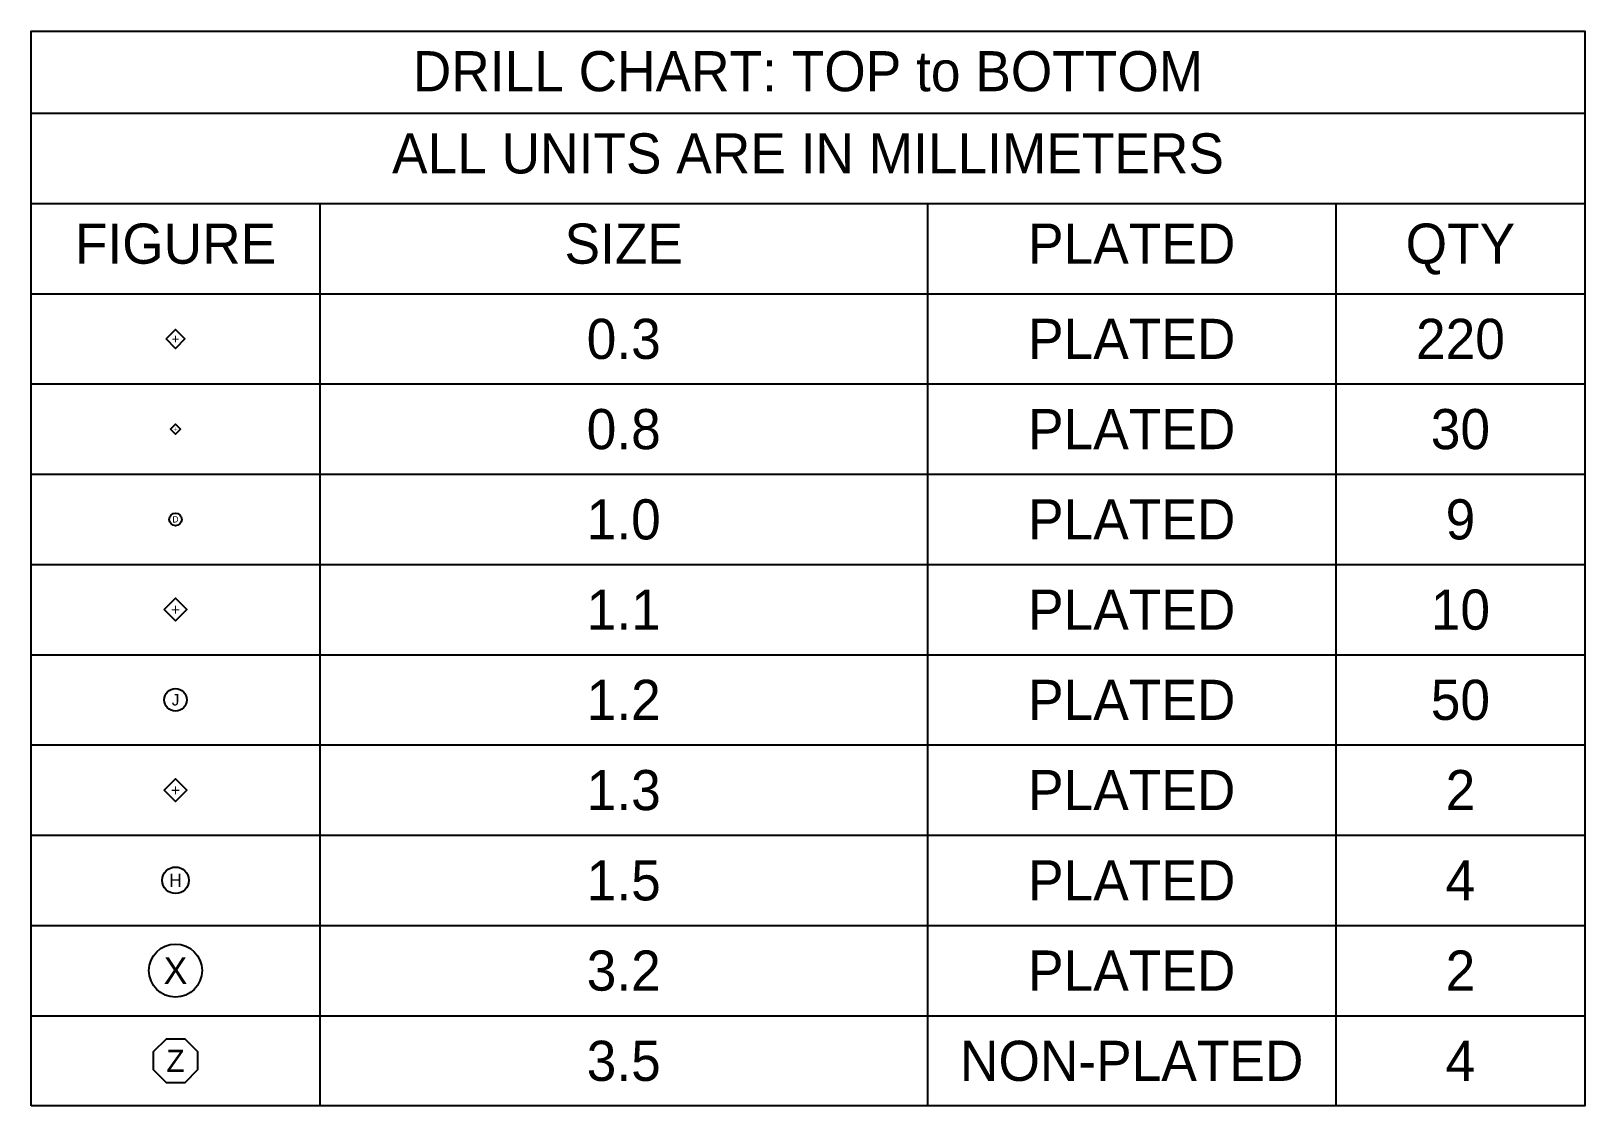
# Model space of a CAD drawing. Extents: x 0 to 245, y 0 to 119.
# Drawn here: x 122.2 to 245.1, y 34 to 119 of the extents above; entities that cross this region are included whole.
import ezdxf
from ezdxf.enums import TextEntityAlignment as Align

# ---------------------------------------------------------------- set-up
doc = ezdxf.new("R2010")
doc.units = 0
doc.layers.add('MANUFACTURING_NCLEGEND-1-4', color=9, linetype='CONTINUOUS')

# ---------------------------------------------------------------- blocks, each defined once
blk = doc.blocks.new('FIGURE_OCT')
at = {"layer": 'CDN_FIGURES'}
blk.add_lwpolyline([(-0.5, -0.2071), (-0.5, 0.2071), (-0.2071, 0.5), (0.2071, 0.5), (0.5, 0.2071), (0.5, -0.2071), (0.2071, -0.5), (-0.2071, -0.5)], close=True, dxfattribs=at)
blk = doc.blocks.new('FIGURE_CIRCLE')
at = {"layer": 'CDN_FIGURES'}
blk.add_circle((0, 0), 0.5, dxfattribs=at)
blk = doc.blocks.new('FIGURE_DIAMOND')
at = {"layer": 'CDN_FIGURES'}
blk.add_lwpolyline([(-0.5, 0), (0, 0.5), (0.5, 0), (0, -0.5)], close=True, dxfattribs=at)

msp = doc.modelspace()

# ---------------------------------------------------------------- linework, layer by layer
at = {"layer": 'MANUFACTURING_NCLEGEND-1-4'}
msp.add_lwpolyline([(122.25, 33.9886), (122.25, 119), (245.0844, 119), (245.0844, 33.9886)], close=True, dxfattribs=at)
for points in [[(122.25, 112.5), (245.0844, 112.5)], [(122.25, 105.3626), (245.0844, 105.3626)], [(145.0846, 105.3626), (145.0846, 33.9886)], [(193.116, 105.3626), (193.116, 33.9886)], [(225.3994, 105.3626), (225.3994, 33.9886)], [(122.25, 98.2252), (245.0844, 98.2252)], [(122.25, 91.0878), (245.0844, 91.0878)], [(122.25, 83.9504), (245.0844, 83.9504)], [(122.25, 76.813), (245.0844, 76.813)], [(122.25, 69.6756), (245.0844, 69.6756)], [(122.25, 62.5382), (245.0844, 62.5382)], [(122.25, 55.4008), (245.0844, 55.4008)], [(122.25, 48.2634), (245.0844, 48.2634)], [(122.25, 41.126), (245.0844, 41.126)]]:
    msp.add_lwpolyline(points, dxfattribs=at)

# ---------------------------------------------------------------- block references
for name, p, xscale, yscale in [('FIGURE_DIAMOND', (133.6673, 94.6565), 1.5, 1.5), ('FIGURE_DIAMOND', (133.6673, 87.5191), 0.8, 0.8), ('FIGURE_DIAMOND', (133.6673, 73.2443), 1.8, 1.8), ('FIGURE_CIRCLE', (133.6673, 66.1069), 1.8, 1.8), ('FIGURE_DIAMOND', (133.6673, 58.9695), 1.8, 1.8), ('FIGURE_CIRCLE', (133.6673, 51.8321), 2.1, 2.1), ('FIGURE_CIRCLE', (133.6673, 44.6947), 4.2, 4.2), ('FIGURE_OCT', (133.6673, 37.5573), 3.5, 3.5)]:
    msp.add_blockref(name, p, dxfattribs=dict(at, xscale=xscale, yscale=yscale))
msp.add_blockref('FIGURE_CIRCLE', (133.6673, 80.3817), dxfattribs=at)

# ---------------------------------------------------------------- texts
at = {"layer": 'MANUFACTURING_NCLEGEND-1-4', "width": 0.992}
for s, p in [('DRILL CHART: TOP to BOTTOM', (183.6672, 114.2375)), ('ALL UNITS ARE IN MILLIMETERS', (183.6672, 107.7375)), ('FIGURE', (133.6673, 100.6001)), ('SIZE', (169.1003, 100.6001)), ('PLATED', (209.2577, 100.6001)), ('QTY', (235.2419, 100.6001)), ('0.3', (169.1003, 93.069)), ('PLATED', (209.2577, 93.069)), ('220', (235.2419, 93.069)), ('0.8', (169.1003, 85.9316)), ('PLATED', (209.2577, 85.9316)), ('30', (235.2419, 85.9316)), ('1.0', (169.1003, 78.7942)), ('PLATED', (209.2577, 78.7942)), ('9', (235.2419, 78.7942)), ('1.1', (169.1003, 71.6568)), ('PLATED', (209.2577, 71.6568)), ('10', (235.2419, 71.6568)), ('1.2', (169.1003, 64.5194)), ('PLATED', (209.2577, 64.5194)), ('50', (235.2419, 64.5194)), ('1.3', (169.1003, 57.382)), ('PLATED', (209.2577, 57.382)), ('2', (235.2419, 57.382)), ('1.5', (169.1003, 50.2446)), ('PLATED', (209.2577, 50.2446)), ('4', (235.2419, 50.2446)), ('3.2', (169.1003, 43.1072)), ('PLATED', (209.2577, 43.1072)), ('2', (235.2419, 43.1072)), ('3.5', (169.1003, 35.9698)), ('NON-PLATED', (209.2577, 35.9698)), ('4', (235.2419, 35.9698))]:
    msp.add_text(s, height=3.175, dxfattribs=at).set_placement(p, align=Align.CENTER)
at = {"layer": 'MANUFACTURING_NCLEGEND-1-4'}
for s, height, p in [('+', 0.75, (133.6673, 94.6565)), ('+', 0.4, (133.6673, 87.5191)), ('D', 0.5, (133.6673, 80.3817)), ('+', 0.9, (133.6673, 73.2443)), ('J', 0.9, (133.6673, 66.1069)), ('+', 0.9, (133.6673, 58.9695)), ('H', 1.05, (133.6673, 51.8321)), ('X', 2.1, (133.6673, 44.6947)), ('Z', 1.75, (133.6673, 37.5573))]:
    msp.add_text(s, height=height, dxfattribs=at).set_placement(p, align=Align.MIDDLE_CENTER)

doc.saveas('drawing.dxf')
